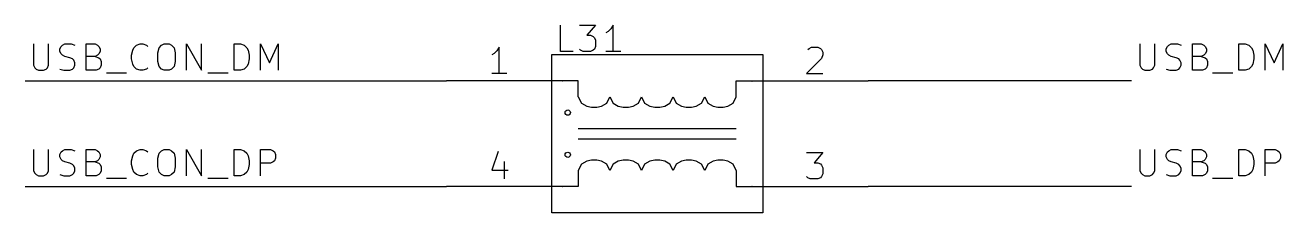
# Model space of a CAD drawing. Header units: millimetres. Extents: x 6 to 261, y -194 to -2.
# Drawn here: x 200.7 to 261.3, y -80 to -71 of the extents above; entities that cross this region are included whole.
import ezdxf

# ---------------------------------------------------------------- set-up
doc = ezdxf.new("R2010")
doc.units = ezdxf.units.MM
for name, color, linetype in [('GREENSIXTYFIVE', 129, 'CONTINUOUS'), ('LIGHTGREEN', 92, 'CONTINUOUS'), ('LIGHTRED', 12, 'CONTINUOUS'), ('RED', 14, 'CONTINUOUS'), ('REDSIX', 19, 'CONTINUOUS')]:
    doc.layers.add(name, color=color, linetype=linetype)

msp = doc.modelspace()

# ---------------------------------------------------------------- linework, layer by layer
at = {"layer": 'GREENSIXTYFIVE', "linetype": 'CONTINUOUS'}
for p, q in [((226.4735, -72.2444), (226.4735, -70.9744)), ((227.3807, -70.9744), (228.1669, -70.9744)), ((228.1669, -70.9744), (227.7435, -71.4582)), ((227.7435, -71.4582), (227.925, -71.4582)), ((227.925, -71.4582), (228.0459, -71.5187)), ((228.0459, -71.5187), (228.1064, -71.5792)), ((228.7716, -71.2768), (228.6507, -71.3373)), ((228.8926, -71.1559), (228.7716, -71.2768)), ((229.0135, -70.9744), (228.8926, -71.1559)), ((229.0135, -72.2444), (229.0135, -70.9744)), ((227.4412, -72.184), (227.3807, -72.1235)), ((228.1064, -72.1235), (228.0459, -72.184)), ((228.1064, -71.5792), (228.1669, -71.7001)), ((228.1669, -72.0025), (228.1064, -72.1235)), ((228.1669, -71.7001), (228.1669, -72.0025)), ((227.0783, -72.2444), (226.4735, -72.2444)), ((227.5621, -72.2444), (227.4412, -72.184)), ((227.925, -72.2444), (227.5621, -72.2444)), ((228.0459, -72.184), (227.925, -72.2444)), ((229.3764, -72.2444), (228.6507, -72.2444)), ((226.5752, -73.6524), (226.5728, -73.6536)), ((226.5873, -73.6718), (226.5728, -73.6718)), ((226.5776, -73.65), (226.5752, -73.6524)), ((226.58, -73.6464), (226.5776, -73.65)), ((226.58, -73.6718), (226.58, -73.6464)), ((235.7059, -73.6572), (235.6914, -73.6718)), ((235.6914, -73.6718), (235.7071, -73.6718)), ((235.6926, -73.6488), (235.6938, -73.6476)), ((235.6938, -73.6476), (235.6962, -73.6464)), ((235.6962, -73.6464), (235.7023, -73.6464)), ((235.7023, -73.6464), (235.7047, -73.6476)), ((235.7047, -73.6476), (235.7059, -73.6488)), ((235.7059, -73.6488), (235.7071, -73.6512)), ((235.7071, -73.6536), (235.7059, -73.6572)), ((235.7071, -73.6512), (235.7071, -73.6536)), ((226.5788, -78.7252), (226.5728, -78.7433)), ((226.5728, -78.7433), (226.5885, -78.7433)), ((226.5849, -78.7348), (226.5849, -78.7518)), ((235.6914, -78.7264), (235.7071, -78.7264)), ((235.6926, -78.7506), (235.6914, -78.7493)), ((235.695, -78.7518), (235.6926, -78.7506)), ((235.7023, -78.7518), (235.695, -78.7518)), ((235.7071, -78.7264), (235.6986, -78.736)), ((235.6986, -78.736), (235.7023, -78.736)), ((235.7023, -78.736), (235.7047, -78.7372)), ((235.7047, -78.7506), (235.7023, -78.7518)), ((235.7047, -78.7372), (235.7059, -78.7385)), ((235.7059, -78.7493), (235.7047, -78.7506)), ((235.7059, -78.7385), (235.7071, -78.7409)), ((235.7071, -78.7469), (235.7059, -78.7493)), ((235.7071, -78.7409), (235.7071, -78.7469))]:
    msp.add_line(p, q, dxfattribs=at)
at = {"layer": 'LIGHTGREEN', "linetype": 'CONTINUOUS'}
for p, q in [((200.66, -73.66), (220.98, -73.66)), ((254, -73.66), (241.3, -73.66)), ((200.66, -78.74), (220.98, -78.74)), ((254, -78.74), (241.3, -78.74))]:
    msp.add_line(p, q, dxfattribs=at)
at = {"layer": 'LIGHTRED', "linetype": 'CONTINUOUS'}
for p, q in [((223.52, -72.0313), (223.3991, -72.2128)), ((223.52, -73.3013), (223.52, -72.0313)), ((238.3972, -72.1523), (238.4576, -72.0918)), ((238.4576, -72.0918), (238.5786, -72.0313)), ((238.5786, -72.0313), (238.881, -72.0313)), ((238.881, -72.0313), (239.0019, -72.0918)), ((239.0019, -72.0918), (239.0624, -72.1523)), ((239.0624, -72.1523), (239.1229, -72.2732)), ((223.2781, -72.3337), (223.1572, -72.3942)), ((223.3991, -72.2128), (223.2781, -72.3337)), ((239.0624, -72.5756), (238.3367, -73.3013)), ((239.1229, -72.3942), (239.0624, -72.5756)), ((239.1229, -72.2732), (239.1229, -72.3942)), ((223.8829, -73.3013), (223.1572, -73.3013)), ((238.3367, -73.3013), (239.1229, -73.3013)), ((223.4595, -77.0509), (223.1572, -77.958)), ((223.7619, -77.5347), (223.7619, -78.3813)), ((238.3367, -77.1113), (239.1229, -77.1113)), ((239.1229, -77.1113), (238.6995, -77.5951)), ((238.6995, -77.5951), (238.881, -77.5951)), ((238.881, -77.5951), (239.0019, -77.6556)), ((223.1572, -77.958), (223.9433, -77.958)), ((239.0019, -77.6556), (239.0624, -77.7161)), ((239.0624, -77.7161), (239.1229, -77.837)), ((239.1229, -78.1394), (239.0624, -78.2604)), ((239.1229, -77.837), (239.1229, -78.1394)), ((238.3972, -78.3209), (238.3367, -78.2604)), ((238.5181, -78.3813), (238.3972, -78.3209)), ((238.881, -78.3813), (238.5181, -78.3813)), ((239.0019, -78.3209), (238.881, -78.3813)), ((239.0624, -78.2604), (239.0019, -78.3209))]:
    msp.add_line(p, q, dxfattribs=at)
at = {"layer": 'RED', "linetype": 'CONTINUOUS'}
for p, q in [((226.06, -80.01), (226.06, -72.39)), ((226.06, -72.39), (236.22, -72.39)), ((236.22, -72.39), (236.22, -80.01)), ((226.06, -73.66), (220.98, -73.66)), ((227.33, -73.66), (226.06, -73.66)), ((227.33, -74.422), (227.33, -73.66)), ((234.95, -74.422), (234.95, -73.66)), ((234.95, -73.66), (236.22, -73.66)), ((236.22, -73.66), (241.3, -73.66)), ((227.33, -74.422), (227.4824, -74.7268)), ((228.7016, -74.7268), (228.854, -74.422)), ((228.854, -74.422), (229.0064, -74.7268)), ((230.2256, -74.7268), (230.378, -74.422)), ((230.378, -74.422), (230.5304, -74.7268)), ((231.7496, -74.7268), (231.902, -74.422)), ((231.902, -74.422), (232.0544, -74.7268)), ((233.2736, -74.7268), (233.426, -74.422)), ((233.426, -74.422), (233.5784, -74.7268)), ((234.7976, -74.7268), (234.95, -74.422)), ((227.4824, -74.7268), (227.7364, -74.8792)), ((227.7364, -74.8792), (227.965, -74.93)), ((227.965, -74.93), (228.219, -74.93)), ((228.219, -74.93), (228.4476, -74.8792)), ((228.4476, -74.8792), (228.7016, -74.7268)), ((229.0064, -74.7268), (229.2604, -74.8792)), ((229.2604, -74.8792), (229.489, -74.93)), ((229.489, -74.93), (229.743, -74.93)), ((229.743, -74.93), (229.9716, -74.8792)), ((229.9716, -74.8792), (230.2256, -74.7268)), ((230.5304, -74.7268), (230.7844, -74.8792)), ((230.7844, -74.8792), (231.013, -74.93)), ((231.013, -74.93), (231.267, -74.93)), ((231.267, -74.93), (231.4956, -74.8792)), ((231.4956, -74.8792), (231.7496, -74.7268)), ((232.0544, -74.7268), (232.3084, -74.8792)), ((232.3084, -74.8792), (232.537, -74.93)), ((232.537, -74.93), (232.791, -74.93)), ((232.791, -74.93), (233.0196, -74.8792)), ((233.0196, -74.8792), (233.2736, -74.7268)), ((233.5784, -74.7268), (233.8324, -74.8792)), ((233.8324, -74.8792), (234.061, -74.93)), ((234.061, -74.93), (234.315, -74.93)), ((234.315, -74.93), (234.5436, -74.8792)), ((234.5436, -74.8792), (234.7976, -74.7268)), ((227.33, -75.946), (234.95, -75.946)), ((227.33, -76.454), (234.95, -76.454)), ((227.7364, -77.5208), (227.4824, -77.6732)), ((227.965, -77.47), (227.7364, -77.5208)), ((228.219, -77.47), (227.965, -77.47)), ((228.4476, -77.5208), (228.219, -77.47)), ((228.7016, -77.6732), (228.4476, -77.5208)), ((229.2604, -77.5208), (229.0064, -77.6732)), ((229.489, -77.47), (229.2604, -77.5208)), ((229.743, -77.47), (229.489, -77.47)), ((229.9716, -77.5208), (229.743, -77.47)), ((230.2256, -77.6732), (229.9716, -77.5208)), ((230.7844, -77.5208), (230.5304, -77.6732)), ((231.013, -77.47), (230.7844, -77.5208)), ((231.267, -77.47), (231.013, -77.47)), ((231.4956, -77.5208), (231.267, -77.47)), ((231.7496, -77.6732), (231.4956, -77.5208)), ((232.3084, -77.5208), (232.0544, -77.6732)), ((232.537, -77.47), (232.3084, -77.5208)), ((232.791, -77.47), (232.537, -77.47)), ((233.0196, -77.5208), (232.791, -77.47)), ((233.2736, -77.6732), (233.0196, -77.5208)), ((233.8324, -77.5208), (233.5784, -77.6732)), ((234.061, -77.47), (233.8324, -77.5208)), ((234.315, -77.47), (234.061, -77.47)), ((234.5436, -77.5208), (234.315, -77.47)), ((234.7976, -77.6732), (234.5436, -77.5208)), ((227.4824, -77.6732), (227.33, -77.978)), ((227.33, -77.978), (227.33, -78.74)), ((228.854, -77.978), (228.7016, -77.6732)), ((229.0064, -77.6732), (228.854, -77.978)), ((230.378, -77.978), (230.2256, -77.6732)), ((230.5304, -77.6732), (230.378, -77.978)), ((231.902, -77.978), (231.7496, -77.6732)), ((232.0544, -77.6732), (231.902, -77.978)), ((233.426, -77.978), (233.2736, -77.6732)), ((233.5784, -77.6732), (233.426, -77.978)), ((234.95, -77.978), (234.7976, -77.6732)), ((234.95, -77.978), (234.95, -78.74)), ((226.06, -78.74), (220.98, -78.74)), ((227.33, -78.74), (226.06, -78.74)), ((234.95, -78.74), (236.22, -78.74)), ((236.22, -78.74), (241.3, -78.74)), ((236.22, -80.01), (226.06, -80.01))]:
    msp.add_line(p, q, dxfattribs=at)
at = {"layer": 'RED'}
for centre in [(226.822, -75.184), (226.822, -77.216)]:
    msp.add_circle(centre, 0.127, dxfattribs=at)
at = {"layer": 'REDSIX', "linetype": 'CONTINUOUS'}
for p, q in [((201.0667, -71.8769), (201.0667, -72.905)), ((201.7924, -72.905), (201.7924, -71.8769)), ((202.3368, -72.1188), (202.3972, -71.9979)), ((202.3368, -72.2398), (202.3368, -72.1188)), ((202.3972, -71.9979), (202.4577, -71.9374)), ((202.4577, -71.9374), (202.5787, -71.8769)), ((202.5787, -71.8769), (202.881, -71.8769)), ((202.881, -71.8769), (203.0625, -71.9374)), ((203.6067, -73.1469), (203.6067, -71.8769)), ((203.6067, -71.8769), (204.0301, -71.8769)), ((204.0301, -71.8769), (204.151, -71.9374)), ((204.151, -71.9374), (204.2115, -71.9979)), ((204.2115, -71.9979), (204.272, -72.1188)), ((204.272, -72.1188), (204.272, -72.2398)), ((205.8443, -72.1793), (205.9048, -72.0584)), ((205.9048, -72.0584), (206.0258, -71.9374)), ((206.0258, -71.9374), (206.2072, -71.8769)), ((206.2072, -71.8769), (206.3281, -71.8769)), ((206.3281, -71.8769), (206.5096, -71.9374)), ((206.5096, -71.9374), (206.57, -71.9979)), ((207.0539, -72.3003), (207.1143, -72.0584)), ((207.1143, -72.0584), (207.2353, -71.9374)), ((207.2353, -71.9374), (207.3562, -71.8769)), ((207.3562, -71.8769), (207.5981, -71.8769)), ((207.5981, -71.8769), (207.7191, -71.9374)), ((207.7191, -71.9374), (207.84, -72.0584)), ((207.84, -72.0584), (207.9005, -72.3003)), ((208.4448, -73.1469), (208.4448, -71.8769)), ((208.4448, -71.8769), (209.1705, -73.1469)), ((209.1705, -73.1469), (209.1705, -71.8769)), ((210.7429, -73.1469), (210.7429, -71.8769)), ((210.7429, -71.8769), (211.0453, -71.8769)), ((211.0453, -71.8769), (211.2267, -71.9374)), ((211.2267, -71.9374), (211.3477, -72.0584)), ((211.3477, -72.0584), (211.4082, -72.1793)), ((212.0129, -73.1469), (212.0129, -71.8769)), ((212.0129, -71.8769), (212.4363, -72.7841)), ((212.4363, -72.7841), (212.8596, -71.8769)), ((212.8596, -71.8769), (212.8596, -73.1469)), ((254.4067, -71.8769), (254.4067, -72.905)), ((255.1324, -72.905), (255.1324, -71.8769)), ((255.6768, -72.1188), (255.7372, -71.9979)), ((255.6768, -72.2398), (255.6768, -72.1188)), ((255.7372, -71.9979), (255.7977, -71.9374)), ((255.7977, -71.9374), (255.9187, -71.8769)), ((255.9187, -71.8769), (256.221, -71.8769)), ((256.221, -71.8769), (256.4025, -71.9374)), ((256.9467, -73.1469), (256.9467, -71.8769)), ((256.9467, -71.8769), (257.3701, -71.8769)), ((257.3701, -71.8769), (257.491, -71.9374)), ((257.491, -71.9374), (257.5515, -71.9979)), ((257.5515, -71.9979), (257.612, -72.1188)), ((257.612, -72.1188), (257.612, -72.2398)), ((259.1843, -73.1469), (259.1843, -71.8769)), ((259.1843, -71.8769), (259.4867, -71.8769)), ((259.4867, -71.8769), (259.6681, -71.9374)), ((259.6681, -71.9374), (259.7891, -72.0584)), ((259.7891, -72.0584), (259.8496, -72.1793)), ((260.4543, -73.1469), (260.4543, -71.8769)), ((260.4543, -71.8769), (260.8777, -72.7841)), ((260.8777, -72.7841), (261.301, -71.8769)), ((261.301, -71.8769), (261.301, -73.1469)), ((202.3972, -72.3607), (202.3368, -72.2398)), ((202.4577, -72.4212), (202.3972, -72.3607)), ((202.5787, -72.4817), (202.4577, -72.4212)), ((202.8206, -72.5422), (202.5787, -72.4817)), ((202.9415, -72.6026), (202.8206, -72.5422)), ((203.002, -72.6631), (202.9415, -72.6026)), ((203.0625, -72.7841), (203.002, -72.6631)), ((204.0301, -72.4817), (203.6067, -72.4817)), ((204.151, -72.4212), (204.0301, -72.4817)), ((204.0301, -72.4817), (204.2115, -72.5422)), ((204.2115, -72.3607), (204.151, -72.4212)), ((204.272, -72.2398), (204.2115, -72.3607)), ((204.2115, -72.5422), (204.272, -72.6026)), ((204.272, -72.6026), (204.3324, -72.7236)), ((204.3324, -72.7236), (204.3324, -72.905)), ((205.7839, -72.4212), (205.8443, -72.1793)), ((205.7839, -72.6026), (205.7839, -72.4212)), ((205.8443, -72.8445), (205.7839, -72.6026)), ((207.0539, -72.7236), (207.0539, -72.3003)), ((207.1143, -72.9655), (207.0539, -72.7236)), ((207.9005, -72.7236), (207.84, -72.9655)), ((207.9005, -72.3003), (207.9005, -72.7236)), ((211.4082, -72.1793), (211.4686, -72.4212)), ((211.4686, -72.6026), (211.4082, -72.8445)), ((211.4686, -72.4212), (211.4686, -72.6026)), ((255.7372, -72.3607), (255.6768, -72.2398)), ((255.7977, -72.4212), (255.7372, -72.3607)), ((255.9187, -72.4817), (255.7977, -72.4212)), ((256.1606, -72.5422), (255.9187, -72.4817)), ((256.2815, -72.6026), (256.1606, -72.5422)), ((256.342, -72.6631), (256.2815, -72.6026)), ((256.4025, -72.7841), (256.342, -72.6631)), ((257.3701, -72.4817), (256.9467, -72.4817)), ((257.491, -72.4212), (257.3701, -72.4817)), ((257.3701, -72.4817), (257.5515, -72.5422)), ((257.5515, -72.3607), (257.491, -72.4212)), ((257.612, -72.2398), (257.5515, -72.3607)), ((257.5515, -72.5422), (257.612, -72.6026)), ((257.612, -72.6026), (257.6724, -72.7236)), ((257.6724, -72.7236), (257.6724, -72.905)), ((259.8496, -72.1793), (259.91, -72.4212)), ((259.91, -72.6026), (259.8496, -72.8445)), ((259.91, -72.4212), (259.91, -72.6026)), ((201.0667, -72.905), (201.1272, -73.026)), ((201.1272, -73.026), (201.1877, -73.0865)), ((201.1877, -73.0865), (201.3086, -73.1469)), ((201.3086, -73.1469), (201.5505, -73.1469)), ((201.5505, -73.1469), (201.6715, -73.0865)), ((201.6715, -73.0865), (201.732, -73.026)), ((201.732, -73.026), (201.7924, -72.905)), ((202.3368, -73.0865), (202.5182, -73.1469)), ((202.5182, -73.1469), (202.8206, -73.1469)), ((202.8206, -73.1469), (202.9415, -73.0865)), ((202.9415, -73.0865), (203.002, -73.026)), ((203.002, -73.026), (203.0625, -72.905)), ((203.0625, -72.905), (203.0625, -72.7841)), ((204.0905, -73.1469), (203.6067, -73.1469)), ((204.2115, -73.0865), (204.0905, -73.1469)), ((204.272, -73.026), (204.2115, -73.0865)), ((204.3324, -72.905), (204.272, -73.026)), ((204.5744, -73.2679), (205.542, -73.2679)), ((205.9048, -72.9655), (205.8443, -72.8445)), ((206.0258, -73.0865), (205.9048, -72.9655)), ((206.2072, -73.1469), (206.0258, -73.0865)), ((206.3281, -73.1469), (206.2072, -73.1469)), ((206.5096, -73.0865), (206.3281, -73.1469)), ((206.57, -73.026), (206.5096, -73.0865)), ((207.2353, -73.0865), (207.1143, -72.9655)), ((207.3562, -73.1469), (207.2353, -73.0865)), ((207.5981, -73.1469), (207.3562, -73.1469)), ((207.7191, -73.0865), (207.5981, -73.1469)), ((207.84, -72.9655), (207.7191, -73.0865)), ((209.473, -73.2679), (210.4406, -73.2679)), ((211.0453, -73.1469), (210.7429, -73.1469)), ((211.2267, -73.0865), (211.0453, -73.1469)), ((211.3477, -72.9655), (211.2267, -73.0865)), ((211.4082, -72.8445), (211.3477, -72.9655)), ((254.4067, -72.905), (254.4672, -73.026)), ((254.4672, -73.026), (254.5277, -73.0865)), ((254.5277, -73.0865), (254.6486, -73.1469)), ((254.6486, -73.1469), (254.8905, -73.1469)), ((254.8905, -73.1469), (255.0115, -73.0865)), ((255.0115, -73.0865), (255.072, -73.026)), ((255.072, -73.026), (255.1324, -72.905)), ((255.6768, -73.0865), (255.8582, -73.1469)), ((255.8582, -73.1469), (256.1606, -73.1469)), ((256.1606, -73.1469), (256.2815, -73.0865)), ((256.2815, -73.0865), (256.342, -73.026)), ((256.342, -73.026), (256.4025, -72.905)), ((256.4025, -72.905), (256.4025, -72.7841)), ((257.4305, -73.1469), (256.9467, -73.1469)), ((257.5515, -73.0865), (257.4305, -73.1469)), ((257.612, -73.026), (257.5515, -73.0865)), ((257.6724, -72.905), (257.612, -73.026)), ((257.9144, -73.2679), (258.882, -73.2679)), ((259.4867, -73.1469), (259.1843, -73.1469)), ((259.6681, -73.0865), (259.4867, -73.1469)), ((259.7891, -72.9655), (259.6681, -73.0865)), ((259.8496, -72.8445), (259.7891, -72.9655)), ((201.0667, -76.9569), (201.0667, -77.985)), ((201.7924, -77.985), (201.7924, -76.9569)), ((202.4577, -77.0174), (202.5787, -76.9569)), ((202.5787, -76.9569), (202.881, -76.9569)), ((202.881, -76.9569), (203.0625, -77.0174)), ((203.6067, -78.2269), (203.6067, -76.9569)), ((203.6067, -76.9569), (204.0301, -76.9569)), ((204.0301, -76.9569), (204.151, -77.0174)), ((206.0258, -77.0174), (206.2072, -76.9569)), ((206.2072, -76.9569), (206.3281, -76.9569)), ((206.3281, -76.9569), (206.5096, -77.0174)), ((207.2353, -77.0174), (207.3562, -76.9569)), ((207.3562, -76.9569), (207.5981, -76.9569)), ((207.5981, -76.9569), (207.7191, -77.0174)), ((208.4448, -78.2269), (208.4448, -76.9569)), ((208.4448, -76.9569), (209.1705, -78.2269)), ((209.1705, -78.2269), (209.1705, -76.9569)), ((210.7429, -78.2269), (210.7429, -76.9569)), ((210.7429, -76.9569), (211.0453, -76.9569)), ((211.0453, -76.9569), (211.2267, -77.0174)), ((212.0129, -78.2269), (212.0129, -76.9569)), ((212.0129, -76.9569), (212.4967, -76.9569)), ((212.4967, -76.9569), (212.6177, -77.0174)), ((254.4067, -76.9569), (254.4067, -77.985)), ((255.1324, -77.985), (255.1324, -76.9569)), ((255.7977, -77.0174), (255.9187, -76.9569)), ((255.9187, -76.9569), (256.221, -76.9569)), ((256.221, -76.9569), (256.4025, -77.0174)), ((256.9467, -78.2269), (256.9467, -76.9569)), ((256.9467, -76.9569), (257.3701, -76.9569)), ((257.3701, -76.9569), (257.491, -77.0174)), ((259.1843, -78.2269), (259.1843, -76.9569)), ((259.1843, -76.9569), (259.4867, -76.9569)), ((259.4867, -76.9569), (259.6681, -77.0174)), ((260.4543, -78.2269), (260.4543, -76.9569)), ((260.4543, -76.9569), (260.9381, -76.9569)), ((260.9381, -76.9569), (261.0591, -77.0174)), ((202.3368, -77.1988), (202.3972, -77.0779)), ((202.3368, -77.3198), (202.3368, -77.1988)), ((202.3972, -77.4407), (202.3368, -77.3198)), ((202.3972, -77.0779), (202.4577, -77.0174)), ((202.4577, -77.5012), (202.3972, -77.4407)), ((202.5787, -77.5617), (202.4577, -77.5012)), ((202.8206, -77.6222), (202.5787, -77.5617)), ((204.0301, -77.5617), (203.6067, -77.5617)), ((204.151, -77.5012), (204.0301, -77.5617)), ((204.0301, -77.5617), (204.2115, -77.6222)), ((204.151, -77.0174), (204.2115, -77.0779)), ((204.2115, -77.4407), (204.151, -77.5012)), ((204.2115, -77.0779), (204.272, -77.1988)), ((204.272, -77.3198), (204.2115, -77.4407)), ((204.272, -77.1988), (204.272, -77.3198)), ((205.7839, -77.5012), (205.8443, -77.2593)), ((205.7839, -77.6826), (205.7839, -77.5012)), ((205.8443, -77.2593), (205.9048, -77.1384)), ((205.9048, -77.1384), (206.0258, -77.0174)), ((206.5096, -77.0174), (206.57, -77.0779)), ((207.0539, -77.3803), (207.1143, -77.1384)), ((207.0539, -77.8036), (207.0539, -77.3803)), ((207.1143, -77.1384), (207.2353, -77.0174)), ((207.7191, -77.0174), (207.84, -77.1384)), ((207.84, -77.1384), (207.9005, -77.3803)), ((207.9005, -77.3803), (207.9005, -77.8036)), ((211.2267, -77.0174), (211.3477, -77.1384)), ((211.3477, -77.1384), (211.4082, -77.2593)), ((211.4082, -77.2593), (211.4686, -77.5012)), ((211.4686, -77.5012), (211.4686, -77.6826)), ((212.6177, -77.5617), (212.4967, -77.6222)), ((212.6177, -77.0174), (212.6782, -77.0779)), ((212.6782, -77.5012), (212.6177, -77.5617)), ((212.6782, -77.0779), (212.7386, -77.1988)), ((212.7386, -77.3803), (212.6782, -77.5012)), ((212.7386, -77.1988), (212.7386, -77.3803)), ((255.6768, -77.1988), (255.7372, -77.0779)), ((255.6768, -77.3198), (255.6768, -77.1988)), ((255.7372, -77.4407), (255.6768, -77.3198)), ((255.7372, -77.0779), (255.7977, -77.0174)), ((255.7977, -77.5012), (255.7372, -77.4407)), ((255.9187, -77.5617), (255.7977, -77.5012)), ((256.1606, -77.6222), (255.9187, -77.5617)), ((257.3701, -77.5617), (256.9467, -77.5617)), ((257.491, -77.5012), (257.3701, -77.5617)), ((257.3701, -77.5617), (257.5515, -77.6222)), ((257.491, -77.0174), (257.5515, -77.0779)), ((257.5515, -77.4407), (257.491, -77.5012)), ((257.5515, -77.0779), (257.612, -77.1988)), ((257.612, -77.3198), (257.5515, -77.4407)), ((257.612, -77.1988), (257.612, -77.3198)), ((259.6681, -77.0174), (259.7891, -77.1384)), ((259.7891, -77.1384), (259.8496, -77.2593)), ((259.8496, -77.2593), (259.91, -77.5012)), ((259.91, -77.5012), (259.91, -77.6826)), ((261.0591, -77.5617), (260.9381, -77.6222)), ((261.0591, -77.0174), (261.1196, -77.0779)), ((261.1196, -77.5012), (261.0591, -77.5617)), ((261.1196, -77.0779), (261.18, -77.1988)), ((261.18, -77.3803), (261.1196, -77.5012)), ((261.18, -77.1988), (261.18, -77.3803)), ((201.0667, -77.985), (201.1272, -78.106)), ((201.1272, -78.106), (201.1877, -78.1665)), ((201.1877, -78.1665), (201.3086, -78.2269)), ((201.5505, -78.2269), (201.6715, -78.1665)), ((201.6715, -78.1665), (201.732, -78.106)), ((201.732, -78.106), (201.7924, -77.985)), ((202.3368, -78.1665), (202.5182, -78.2269)), ((202.9415, -77.6826), (202.8206, -77.6222)), ((202.8206, -78.2269), (202.9415, -78.1665)), ((203.002, -77.7431), (202.9415, -77.6826)), ((202.9415, -78.1665), (203.002, -78.106)), ((203.0625, -77.8641), (203.002, -77.7431)), ((203.002, -78.106), (203.0625, -77.985)), ((203.0625, -77.985), (203.0625, -77.8641)), ((204.2115, -78.1665), (204.0905, -78.2269)), ((204.2115, -77.6222), (204.272, -77.6826)), ((204.272, -78.106), (204.2115, -78.1665)), ((204.272, -77.6826), (204.3324, -77.8036)), ((204.3324, -77.985), (204.272, -78.106)), ((204.3324, -77.8036), (204.3324, -77.985)), ((205.8443, -77.9245), (205.7839, -77.6826)), ((205.9048, -78.0455), (205.8443, -77.9245)), ((206.0258, -78.1665), (205.9048, -78.0455)), ((206.2072, -78.2269), (206.0258, -78.1665)), ((206.5096, -78.1665), (206.3281, -78.2269)), ((206.57, -78.106), (206.5096, -78.1665)), ((207.1143, -78.0455), (207.0539, -77.8036)), ((207.2353, -78.1665), (207.1143, -78.0455)), ((207.3562, -78.2269), (207.2353, -78.1665)), ((207.7191, -78.1665), (207.5981, -78.2269)), ((207.84, -78.0455), (207.7191, -78.1665)), ((207.9005, -77.8036), (207.84, -78.0455)), ((211.2267, -78.1665), (211.0453, -78.2269)), ((211.3477, -78.0455), (211.2267, -78.1665)), ((211.4082, -77.9245), (211.3477, -78.0455)), ((211.4686, -77.6826), (211.4082, -77.9245)), ((212.4967, -77.6222), (212.0129, -77.6222)), ((254.4067, -77.985), (254.4672, -78.106)), ((254.4672, -78.106), (254.5277, -78.1665)), ((254.5277, -78.1665), (254.6486, -78.2269)), ((254.8905, -78.2269), (255.0115, -78.1665)), ((255.0115, -78.1665), (255.072, -78.106)), ((255.072, -78.106), (255.1324, -77.985)), ((255.6768, -78.1665), (255.8582, -78.2269)), ((256.2815, -77.6826), (256.1606, -77.6222)), ((256.1606, -78.2269), (256.2815, -78.1665)), ((256.342, -77.7431), (256.2815, -77.6826)), ((256.2815, -78.1665), (256.342, -78.106)), ((256.4025, -77.8641), (256.342, -77.7431)), ((256.342, -78.106), (256.4025, -77.985)), ((256.4025, -77.985), (256.4025, -77.8641)), ((257.5515, -78.1665), (257.4305, -78.2269)), ((257.5515, -77.6222), (257.612, -77.6826)), ((257.612, -78.106), (257.5515, -78.1665)), ((257.612, -77.6826), (257.6724, -77.8036)), ((257.6724, -77.985), (257.612, -78.106)), ((257.6724, -77.8036), (257.6724, -77.985)), ((259.6681, -78.1665), (259.4867, -78.2269)), ((259.7891, -78.0455), (259.6681, -78.1665)), ((259.8496, -77.9245), (259.7891, -78.0455)), ((259.91, -77.6826), (259.8496, -77.9245)), ((260.9381, -77.6222), (260.4543, -77.6222)), ((201.3086, -78.2269), (201.5505, -78.2269)), ((202.5182, -78.2269), (202.8206, -78.2269)), ((204.0905, -78.2269), (203.6067, -78.2269)), ((204.5744, -78.3479), (205.542, -78.3479)), ((206.3281, -78.2269), (206.2072, -78.2269)), ((207.5981, -78.2269), (207.3562, -78.2269)), ((209.473, -78.3479), (210.4406, -78.3479)), ((211.0453, -78.2269), (210.7429, -78.2269)), ((254.6486, -78.2269), (254.8905, -78.2269)), ((255.8582, -78.2269), (256.1606, -78.2269)), ((257.4305, -78.2269), (256.9467, -78.2269)), ((257.9144, -78.3479), (258.882, -78.3479)), ((259.4867, -78.2269), (259.1843, -78.2269))]:
    msp.add_line(p, q, dxfattribs=at)

doc.saveas('drawing.dxf')
